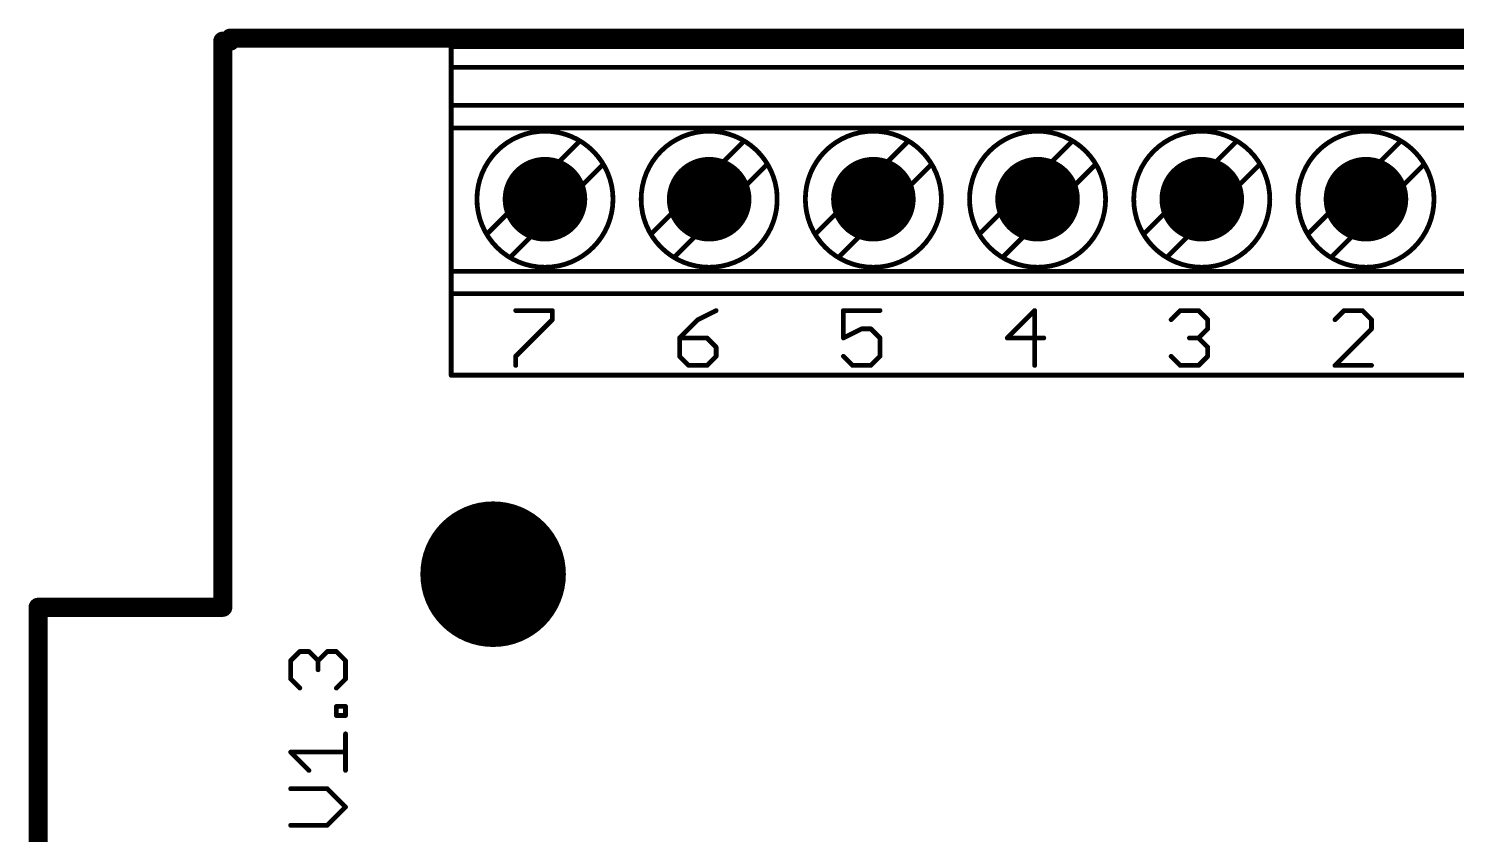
# Model space of a CAD drawing. Extents: x -15 to 107, y -79 to 1.
# Drawn here: x -14.81 to 15.63, y -16.14 to 1.03 of the extents above; entities that cross this region are included whole.
import ezdxf

# ---------------------------------------------------------------- set-up
doc = ezdxf.new("R2010")
doc.units = 0
for name, color, linetype in [('17', 82, 'CONTINUOUS'), ('20', 7, 'CONTINUOUS'), ('21', 253, 'CONTINUOUS'), ('29', 82, 'CONTINUOUS'), ('51', 253, 'CONTINUOUS')]:
    doc.layers.add(name, color=color, linetype=linetype)

# ---------------------------------------------------------------- blocks, each defined once
blk = doc.blocks.new('ROUNDP')
at = {"const_width": 0.5}
blk.add_lwpolyline([(0, -0.25, 1), (0, 0.25, 1), (0, -0.25)], format="xyb", dxfattribs=at)

msp = doc.modelspace()

# ---------------------------------------------------------------- linework, layer by layer
at = {"layer": '20', "const_width": 0.4064}
for points in [[(-10.506, 0.762), (-10.668, 0.762)], [(-10.668, 0.762), (-10.668, -11.303)], [(91.186, 0.826), (-10.506, 0.826)], [(-10.506, 0.826), (-10.506, 0.762)], [(-10.668, -11.303), (-14.605, -11.303)], [(-14.605, -11.303), (-14.605, -61.595)]]:
    msp.add_lwpolyline(points, dxfattribs=at)
at = {"layer": '20', "const_width": 0.2032}
for points in [[(-10.668, 0.8636, 1), (-10.668, 0.6604)], [(-10.5664, 0.762, 1), (-10.7696, 0.762)], [(-10.506, 0.9276, 1), (-10.506, 0.7244)], [(-10.4044, 0.826, 1), (-10.6076, 0.826)], [(-10.506, 0.6604, 1), (-10.506, 0.8636)], [(-10.6076, 0.762, 1), (-10.4044, 0.762)], [(-14.605, -11.2014, 1), (-14.605, -11.4046)], [(-14.5034, -11.303, 1), (-14.7066, -11.303)], [(-10.7696, -11.303, 1), (-10.5664, -11.303)], [(-10.668, -11.4046, 1), (-10.668, -11.2014)]]:
    msp.add_lwpolyline(points, format="xyb", dxfattribs=at)
at = {"layer": '20'}
msp.add_circle((-4.9058, -10.597), 1.5, dxfattribs=at)
at = {"layer": '21', "const_width": 0.1016}
for points in [[(19.1992, 0.9429), (-5.8008, 0.9429)], [(-5.8008, 0.6429), (-5.8008, 0.9429)], [(19.1992, 0.6429), (-5.8008, 0.6429)], [(-5.8008, 0.2039), (-5.8008, 0.6429)], [(-5.8008, -0.6078), (-5.8008, 0.2039)], [(-5.8008, 0.2039), (19.1992, 0.2039)], [(-5.8008, -0.6078), (19.1992, -0.6078)], [(-5.8008, -1.0908), (-5.8008, -0.6078)], [(-5.8008, -1.0908), (-5.8008, -4.1438)], [(19.1992, -1.0908), (-5.8008, -1.0908)], [(-5.0068, -3.3181), (-5.0008, -3.3121)], [(-1.5068, -3.3181), (-1.5008, -3.3121)], [(1.9932, -3.3181), (1.9992, -3.3121)], [(5.4932, -3.3181), (5.4992, -3.3121)], [(8.9932, -3.3181), (8.9992, -3.3121)], [(12.4932, -3.3181), (12.4992, -3.3121)], [(-5.8008, -4.1438), (-5.8008, -4.6194)], [(-5.8008, -4.1438), (19.1992, -4.1438)], [(19.1992, -4.6194), (-5.8008, -4.6194)], [(-5.8008, -6.3571), (-5.8008, -4.6194)], [(-4.4244, -4.9794), (-3.6448, -4.9794)], [(-3.6448, -5.1743), (-4.4244, -5.9539)], [(-3.6448, -4.9794), (-3.6448, -5.1743)], [(-0.5421, -5.1743), (-0.9319, -5.5641)], [(-0.1523, -4.9794), (-0.5421, -5.1743)], [(3.3402, -4.9794), (2.5606, -4.9794)], [(2.5606, -4.9794), (2.5606, -5.5641)], [(6.6378, -4.9794), (6.0531, -5.5641)], [(6.6378, -6.1488), (6.6378, -4.9794)], [(9.5456, -5.1743), (9.7405, -4.9794)], [(9.7405, -4.9794), (10.1303, -4.9794)], [(10.1303, -4.9794), (10.3252, -5.1743)], [(10.3252, -5.1743), (10.3252, -5.3692)], [(13.233, -4.9794), (13.0381, -5.1743)], [(13.6228, -4.9794), (13.233, -4.9794)], [(13.8177, -5.1743), (13.6228, -4.9794)], [(13.8177, -5.3692), (13.8177, -5.1743)], [(2.5606, -5.5641), (2.9504, -5.3692)], [(2.9504, -5.3692), (3.1453, -5.3692)], [(3.1453, -5.3692), (3.3402, -5.5641)], [(10.3252, -5.3692), (10.1303, -5.5641)], [(13.0381, -6.1488), (13.8177, -5.3692)], [(-0.9319, -5.5641), (-0.9319, -5.9539)], [(-0.3472, -5.5641), (-0.9319, -5.5641)], [(-0.1523, -5.759), (-0.3472, -5.5641)], [(-0.1523, -5.9539), (-0.1523, -5.759)], [(3.3402, -5.5641), (3.3402, -5.9539)], [(6.0531, -5.5641), (6.8327, -5.5641)], [(10.1303, -5.5641), (9.9354, -5.5641)], [(10.1303, -5.5641), (10.3252, -5.759)], [(10.3252, -5.759), (10.3252, -5.9539)], [(-4.4244, -5.9539), (-4.4244, -6.1488)], [(-0.9319, -5.9539), (-0.737, -6.1488)], [(-0.3472, -6.1488), (-0.1523, -5.9539)], [(2.7555, -6.1488), (2.5606, -5.9539)], [(3.3402, -5.9539), (3.1453, -6.1488)], [(9.7405, -6.1488), (9.5456, -5.9539)], [(10.3252, -5.9539), (10.1303, -6.1488)], [(19.1992, -6.3571), (-5.8008, -6.3571)], [(-0.737, -6.1488), (-0.3472, -6.1488)], [(3.1453, -6.1488), (2.7555, -6.1488)], [(10.1303, -6.1488), (9.7405, -6.1488)], [(13.8177, -6.1488), (13.0381, -6.1488)]]:
    msp.add_lwpolyline(points, dxfattribs=at)
at = {"layer": '21'}
for points, const_width in [([(-5.8008, 0.9683, 1), (-5.8008, 0.9175)], 0.0508), ([(-5.7754, 0.9429, 1), (-5.8262, 0.9429)], 0.0508), ([(-5.8008, 0.6683, 1), (-5.8008, 0.6175)], 0.0508), ([(-5.7754, 0.6429, 1), (-5.8262, 0.6429)], 0.0508), ([(-5.8262, 0.6429, 1), (-5.7754, 0.6429)], 0.0508), ([(-5.7754, 0.2039, 1), (-5.8262, 0.2039)], 0.0508), ([(-5.8008, 0.2293, 1), (-5.8008, 0.1785)], 0.0508), ([(-5.8262, 0.2039, 1), (-5.7754, 0.2039)], 0.0508), ([(-5.8008, -0.5824, 1), (-5.8008, -0.6332)], 0.0508), ([(-5.7754, -0.6078, 1), (-5.8262, -0.6078)], 0.0508), ([(-5.8262, -0.6078, 1), (-5.7754, -0.6078)], 0.0508), ([(-5.7754, -1.0908, 1), (-5.8262, -1.0908)], 0.0508), ([(-5.8008, -1.0654, 1), (-5.8008, -1.1162)], 0.0508), ([(-5.8262, -1.0908, 1), (-5.7754, -1.0908)], 0.0508), ([(-3.8008, -4.0571, 1), (-3.8008, -1.1571, 1), (-3.8008, -4.0571)], 0.1016), ([(-0.3008, -4.0571, 1), (-0.3008, -1.1571, 1), (-0.3008, -4.0571)], 0.1016), ([(3.1992, -4.0571, 1), (3.1992, -1.1571, 1), (3.1992, -4.0571)], 0.1016), ([(6.6992, -4.0571, 1), (6.6992, -1.1571, 1), (6.6992, -4.0571)], 0.1016), ([(10.1992, -4.0571, 1), (10.1992, -1.1571, 1), (10.1992, -4.0571)], 0.1016), ([(13.6992, -4.0571, 1), (13.6992, -1.1571, 1), (13.6992, -4.0571)], 0.1016), ([(-5.0248, -3.3002, 1), (-4.9889, -3.3361)], 0.0508), ([(-4.9829, -3.3301, 1), (-5.0188, -3.2942)], 0.0508), ([(-1.5248, -3.3002, 1), (-1.4889, -3.3361)], 0.0508), ([(-1.4829, -3.3301, 1), (-1.5188, -3.2942)], 0.0508), ([(1.9752, -3.3002, 1), (2.0111, -3.3361)], 0.0508), ([(2.0171, -3.3301, 1), (1.9812, -3.2942)], 0.0508), ([(5.4752, -3.3002, 1), (5.5111, -3.3361)], 0.0508), ([(5.5171, -3.3301, 1), (5.4812, -3.2942)], 0.0508), ([(8.9752, -3.3002, 1), (9.0111, -3.3361)], 0.0508), ([(9.0171, -3.3301, 1), (8.9812, -3.2942)], 0.0508), ([(12.4752, -3.3002, 1), (12.5111, -3.3361)], 0.0508), ([(12.5171, -3.3301, 1), (12.4812, -3.2942)], 0.0508), ([(-5.7754, -4.1438, 1), (-5.8262, -4.1438)], 0.0508), ([(-5.8008, -4.1184, 1), (-5.8008, -4.1692)], 0.0508), ([(-5.8262, -4.1438, 1), (-5.7754, -4.1438)], 0.0508), ([(-5.8008, -4.594, 1), (-5.8008, -4.6448)], 0.0508), ([(-5.7754, -4.6194, 1), (-5.8262, -4.6194)], 0.0508), ([(-5.8262, -4.6194, 1), (-5.7754, -4.6194)], 0.0508), ([(-4.4244, -4.954, 1), (-4.4244, -5.0048)], 0.0508), ([(-3.6194, -4.9794, 1), (-3.6702, -4.9794)], 0.0508), ([(-3.6702, -5.1743, 1), (-3.6194, -5.1743)], 0.0508), ([(-3.6269, -5.1923, 1), (-3.6628, -5.1564)], 0.0508), ([(-3.6448, -5.0048, 1), (-3.6448, -4.954)], 0.0508), ([(-0.5535, -5.1516, 1), (-0.5308, -5.1971)], 0.0508), ([(-0.5242, -5.1923, 1), (-0.5601, -5.1564)], 0.0508), ([(-0.141, -5.0022, 1), (-0.1637, -4.9567)], 0.0508), ([(2.5606, -4.954, 1), (2.5606, -5.0048)], 0.0508), ([(2.586, -4.9794, 1), (2.5352, -4.9794)], 0.0508), ([(3.3402, -5.0048, 1), (3.3402, -4.954)], 0.0508), ([(6.6632, -4.9794, 1), (6.6124, -4.9794)], 0.0508), ([(6.6557, -4.9974, 1), (6.6198, -4.9615)], 0.0508), ([(9.5276, -5.1564, 1), (9.5635, -5.1923)], 0.0508), ([(9.7405, -4.954, 1), (9.7405, -5.0048)], 0.0508), ([(9.7584, -4.9974, 1), (9.7225, -4.9615)], 0.0508), ([(10.1482, -4.9615, 1), (10.1123, -4.9974)], 0.0508), ([(10.1303, -5.0048, 1), (10.1303, -4.954)], 0.0508), ([(10.3506, -5.1743, 1), (10.2998, -5.1743)], 0.0508), ([(10.3072, -5.1923, 1), (10.3431, -5.1564)], 0.0508), ([(13.0201, -5.1564, 1), (13.056, -5.1923)], 0.0508), ([(13.233, -4.954, 1), (13.233, -5.0048)], 0.0508), ([(13.2509, -4.9974, 1), (13.215, -4.9615)], 0.0508), ([(13.6407, -4.9615, 1), (13.6048, -4.9974)], 0.0508), ([(13.6228, -5.0048, 1), (13.6228, -4.954)], 0.0508), ([(13.8431, -5.1743, 1), (13.7923, -5.1743)], 0.0508), ([(13.7997, -5.1923, 1), (13.8356, -5.1564)], 0.0508), ([(2.9504, -5.3438, 1), (2.9504, -5.3946)], 0.0508), ([(2.9617, -5.392, 1), (2.939, -5.3465)], 0.0508), ([(3.1632, -5.3513, 1), (3.1273, -5.3872)], 0.0508), ([(3.1453, -5.3946, 1), (3.1453, -5.3438)], 0.0508), ([(10.2998, -5.3692, 1), (10.3506, -5.3692)], 0.0508), ([(10.3431, -5.3872, 1), (10.3072, -5.3513)], 0.0508), ([(13.7923, -5.3692, 1), (13.8431, -5.3692)], 0.0508), ([(13.8356, -5.3872, 1), (13.7997, -5.3513)], 0.0508), ([(-0.9065, -5.5641, 1), (-0.9573, -5.5641)], 0.0508), ([(-0.9319, -5.5387, 1), (-0.9319, -5.5895)], 0.0508), ([(-0.9499, -5.5462, 1), (-0.914, -5.5821)], 0.0508), ([(-0.3293, -5.5462, 1), (-0.3652, -5.5821)], 0.0508), ([(-0.3472, -5.5895, 1), (-0.3472, -5.5387)], 0.0508), ([(-0.1269, -5.759, 1), (-0.1777, -5.759)], 0.0508), ([(-0.1703, -5.777, 1), (-0.1344, -5.7411)], 0.0508), ([(2.5492, -5.5414, 1), (2.5719, -5.5869)], 0.0508), ([(2.5352, -5.5641, 1), (2.586, -5.5641)], 0.0508), ([(3.3656, -5.5641, 1), (3.3148, -5.5641)], 0.0508), ([(3.3222, -5.5821, 1), (3.3581, -5.5462)], 0.0508), ([(6.0531, -5.5387, 1), (6.0531, -5.5895)], 0.0508), ([(6.0351, -5.5462, 1), (6.071, -5.5821)], 0.0508), ([(6.8327, -5.5895, 1), (6.8327, -5.5387)], 0.0508), ([(9.9354, -5.5387, 1), (9.9354, -5.5895)], 0.0508), ([(10.1482, -5.5462, 1), (10.1123, -5.5821)], 0.0508), ([(10.1123, -5.5462, 1), (10.1482, -5.5821)], 0.0508), ([(10.1303, -5.5895, 1), (10.1303, -5.5387)], 0.0508), ([(10.3506, -5.759, 1), (10.2998, -5.759)], 0.0508), ([(10.3072, -5.777, 1), (10.3431, -5.7411)], 0.0508), ([(-4.399, -5.9539, 1), (-4.4498, -5.9539)], 0.0508), ([(-4.4424, -5.936, 1), (-4.4065, -5.9719)], 0.0508), ([(-0.914, -5.936, 1), (-0.9499, -5.9719)], 0.0508), ([(-0.9573, -5.9539, 1), (-0.9065, -5.9539)], 0.0508), ([(-0.1777, -5.9539, 1), (-0.1269, -5.9539)], 0.0508), ([(-0.1344, -5.9719, 1), (-0.1703, -5.936)], 0.0508), ([(2.5785, -5.936, 1), (2.5426, -5.9719)], 0.0508), ([(3.3148, -5.9539, 1), (3.3656, -5.9539)], 0.0508), ([(3.3581, -5.9719, 1), (3.3222, -5.936)], 0.0508), ([(9.5635, -5.936, 1), (9.5276, -5.9719)], 0.0508), ([(10.2998, -5.9539, 1), (10.3506, -5.9539)], 0.0508), ([(10.3431, -5.9719, 1), (10.3072, -5.936)], 0.0508), ([(-5.8008, -6.3317, 1), (-5.8008, -6.3825)], 0.0508), ([(-5.8262, -6.3571, 1), (-5.7754, -6.3571)], 0.0508), ([(-4.4498, -6.1488, 1), (-4.399, -6.1488)], 0.0508), ([(-0.737, -6.1234, 1), (-0.737, -6.1742)], 0.0508), ([(-0.755, -6.1668, 1), (-0.7191, -6.1309)], 0.0508), ([(-0.3652, -6.1309, 1), (-0.3293, -6.1668)], 0.0508), ([(-0.3472, -6.1742, 1), (-0.3472, -6.1234)], 0.0508), ([(2.7555, -6.1234, 1), (2.7555, -6.1742)], 0.0508), ([(2.7375, -6.1668, 1), (2.7734, -6.1309)], 0.0508), ([(3.1273, -6.1309, 1), (3.1632, -6.1668)], 0.0508), ([(3.1453, -6.1742, 1), (3.1453, -6.1234)], 0.0508), ([(6.6124, -6.1488, 1), (6.6632, -6.1488)], 0.0508), ([(9.7405, -6.1234, 1), (9.7405, -6.1742)], 0.0508), ([(9.7225, -6.1668, 1), (9.7584, -6.1309)], 0.0508), ([(10.1123, -6.1309, 1), (10.1482, -6.1668)], 0.0508), ([(10.1303, -6.1742, 1), (10.1303, -6.1234)], 0.0508), ([(13.0381, -6.1234, 1), (13.0381, -6.1742)], 0.0508), ([(13.0201, -6.1309, 1), (13.056, -6.1668)], 0.0508), ([(13.8177, -6.1742, 1), (13.8177, -6.1234)], 0.0508)]:
    msp.add_lwpolyline(points, format="xyb", dxfattribs=dict(at, const_width=const_width))
at = {"layer": '29', "const_width": 1.5508}
msp.add_lwpolyline([(-4.9058, -11.3724, 1), (-4.9058, -9.8216, 1), (-4.9058, -11.3724)], format="xyb", dxfattribs=at)
at = {"layer": '51', "const_width": 0.1016}
for points in [[(-5.0008, -3.3121), (-3.0898, -1.4011)], [(-1.5008, -3.3121), (0.4102, -1.4011)], [(1.9992, -3.3121), (3.9102, -1.4011)], [(5.4992, -3.3121), (7.4102, -1.4011)], [(8.9992, -3.3121), (10.9102, -1.4011)], [(12.4992, -3.3121), (14.4102, -1.4011)], [(-2.5948, -1.8961), (-4.5118, -3.8131)], [(0.9052, -1.8961), (-1.0118, -3.8131)], [(4.4052, -1.8961), (2.4882, -3.8131)], [(7.9052, -1.8961), (5.9882, -3.8131)], [(11.4052, -1.8961), (9.4882, -3.8131)], [(14.9052, -1.8961), (12.9882, -3.8131)], [(-9.2212, -12.4394), (-9.0263, -12.2445)], [(-9.2212, -12.8292), (-9.2212, -12.4394)], [(-9.0263, -12.2445), (-8.8314, -12.2445)], [(-8.8314, -12.2445), (-8.6365, -12.4394)], [(-8.6365, -12.4394), (-8.4416, -12.2445)], [(-8.6365, -12.4394), (-8.6365, -12.6343)], [(-8.4416, -12.2445), (-8.2467, -12.2445)], [(-8.2467, -12.2445), (-8.0518, -12.4394)], [(-8.0518, -12.4394), (-8.0518, -12.8292)], [(-9.0263, -13.0241), (-9.2212, -12.8292)], [(-8.0518, -12.8292), (-8.2467, -13.0241)], [(-8.2467, -13.6087), (-8.2467, -13.4139)], [(-8.2467, -13.4139), (-8.0518, -13.4139)], [(-8.0518, -13.4139), (-8.0518, -13.6087)], [(-8.0518, -13.6087), (-8.2467, -13.6087)], [(-8.0518, -14.7781), (-8.0518, -13.9985)], [(-8.8314, -14.7781), (-9.2212, -14.3883)], [(-9.2212, -14.3883), (-8.0518, -14.3883)], [(-8.4416, -15.1679), (-9.2212, -15.1679)], [(-8.0518, -15.5577), (-8.4416, -15.1679)], [(-8.4416, -15.9475), (-8.0518, -15.5577)], [(-9.2212, -15.9475), (-8.4416, -15.9475)]]:
    msp.add_lwpolyline(points, dxfattribs=at)
at = {"layer": '51', "const_width": 0.0508}
for points in [[(-3.0719, -1.4191, 1), (-3.1078, -1.3832)], [(0.4281, -1.4191, 1), (0.3922, -1.3832)], [(3.9281, -1.4191, 1), (3.8922, -1.3832)], [(7.4281, -1.4191, 1), (7.3922, -1.3832)], [(10.9281, -1.4191, 1), (10.8922, -1.3832)], [(14.4281, -1.4191, 1), (14.3922, -1.3832)], [(-2.5769, -1.9141, 1), (-2.6128, -1.8782)], [(0.9231, -1.9141, 1), (0.8872, -1.8782)], [(4.4231, -1.9141, 1), (4.3872, -1.8782)], [(7.9231, -1.9141, 1), (7.8872, -1.8782)], [(11.4231, -1.9141, 1), (11.3872, -1.8782)], [(14.9231, -1.9141, 1), (14.8872, -1.8782)], [(-5.0188, -3.2942, 1), (-4.9829, -3.3301)], [(-1.5188, -3.2942, 1), (-1.4829, -3.3301)], [(1.9812, -3.2942, 1), (2.0171, -3.3301)], [(5.4812, -3.2942, 1), (5.5171, -3.3301)], [(8.9812, -3.2942, 1), (9.0171, -3.3301)], [(12.4812, -3.2942, 1), (12.5171, -3.3301)], [(-4.5298, -3.7952, 1), (-4.4939, -3.8311)], [(-1.0298, -3.7952, 1), (-0.9939, -3.8311)], [(2.4702, -3.7952, 1), (2.5061, -3.8311)], [(5.9702, -3.7952, 1), (6.0061, -3.8311)], [(9.4702, -3.7952, 1), (9.5061, -3.8311)], [(12.9702, -3.7952, 1), (13.0061, -3.8311)], [(-9.1958, -12.4394, 1), (-9.2466, -12.4394)], [(-9.2392, -12.4214, 1), (-9.2032, -12.4573)], [(-9.0263, -12.2191, 1), (-9.0263, -12.2699)], [(-9.0083, -12.2624, 1), (-9.0443, -12.2265)], [(-8.8134, -12.2265, 1), (-8.8494, -12.2624)], [(-8.8314, -12.2699, 1), (-8.8314, -12.2191)], [(-8.6111, -12.4394, 1), (-8.6619, -12.4394)], [(-8.6545, -12.4214, 1), (-8.6185, -12.4573)], [(-8.6545, -12.4573, 1), (-8.6185, -12.4214)], [(-8.4416, -12.2191, 1), (-8.4416, -12.2699)], [(-8.4236, -12.2624, 1), (-8.4596, -12.2265)], [(-8.2287, -12.2265, 1), (-8.2647, -12.2624)], [(-8.2467, -12.2699, 1), (-8.2467, -12.2191)], [(-8.0264, -12.4394, 1), (-8.0772, -12.4394)], [(-8.0698, -12.4573, 1), (-8.0338, -12.4214)], [(-9.2032, -12.8112, 1), (-9.2392, -12.8471)], [(-8.6619, -12.6343, 1), (-8.6111, -12.6343)], [(-8.0338, -12.8471, 1), (-8.0698, -12.8112)], [(-9.2466, -12.8292, 1), (-9.1958, -12.8292)], [(-9.0443, -13.042, 1), (-9.0083, -13.0061)], [(-8.2647, -13.0061, 1), (-8.2287, -13.042)], [(-8.0772, -12.8292, 1), (-8.0264, -12.8292)], [(-8.2213, -13.4139, 1), (-8.2721, -13.4139)], [(-8.2467, -13.3885, 1), (-8.2467, -13.4392)], [(-8.0264, -13.4139, 1), (-8.0772, -13.4139)], [(-8.0518, -13.4392, 1), (-8.0518, -13.3885)], [(-8.2467, -13.5833, 1), (-8.2467, -13.6341)], [(-8.2721, -13.6087, 1), (-8.2213, -13.6087)], [(-8.0772, -13.6087, 1), (-8.0264, -13.6087)], [(-8.0518, -13.6341, 1), (-8.0518, -13.5833)], [(-8.0264, -13.9985, 1), (-8.0772, -13.9985)], [(-9.2032, -14.3704, 1), (-9.2392, -14.4063)], [(-9.2212, -14.3629, 1), (-9.2212, -14.4137)], [(-8.0518, -14.4137, 1), (-8.0518, -14.3629)], [(-8.8494, -14.7961, 1), (-8.8134, -14.7602)], [(-8.0772, -14.7781, 1), (-8.0264, -14.7781)], [(-9.2212, -15.1425, 1), (-9.2212, -15.1933)], [(-8.4236, -15.15, 1), (-8.4596, -15.1859)], [(-8.4416, -15.1933, 1), (-8.4416, -15.1425)], [(-8.0338, -15.5757, 1), (-8.0698, -15.5398)], [(-8.0698, -15.5757, 1), (-8.0338, -15.5398)], [(-9.2212, -15.9221, 1), (-9.2212, -15.9729)], [(-8.4596, -15.9296, 1), (-8.4236, -15.9655)], [(-8.4416, -15.9729, 1), (-8.4416, -15.9221)]]:
    msp.add_lwpolyline(points, format="xyb", dxfattribs=at)

# ---------------------------------------------------------------- block references
at = {"layer": '17', "xscale": 1.7, "yscale": 1.7, "rotation": 270}
for p in [(-3.8008, -2.6071), (-3.8008, -2.6071), (-0.3008, -2.6071), (-0.3008, -2.6071), (3.1992, -2.6071), (3.1992, -2.6071), (6.6992, -2.6071), (6.6992, -2.6071), (10.1992, -2.6071), (10.1992, -2.6071), (13.6992, -2.6071), (13.6992, -2.6071)]:
    msp.add_blockref('ROUNDP', p, dxfattribs=at)
at = {"layer": '29', "xscale": 1.8016, "yscale": 1.8016, "rotation": 270}
for p in [(-3.8008, -2.6071), (-0.3008, -2.6071), (3.1992, -2.6071), (6.6992, -2.6071), (10.1992, -2.6071), (13.6992, -2.6071)]:
    msp.add_blockref('ROUNDP', p, dxfattribs=at)

doc.saveas('drawing.dxf')
